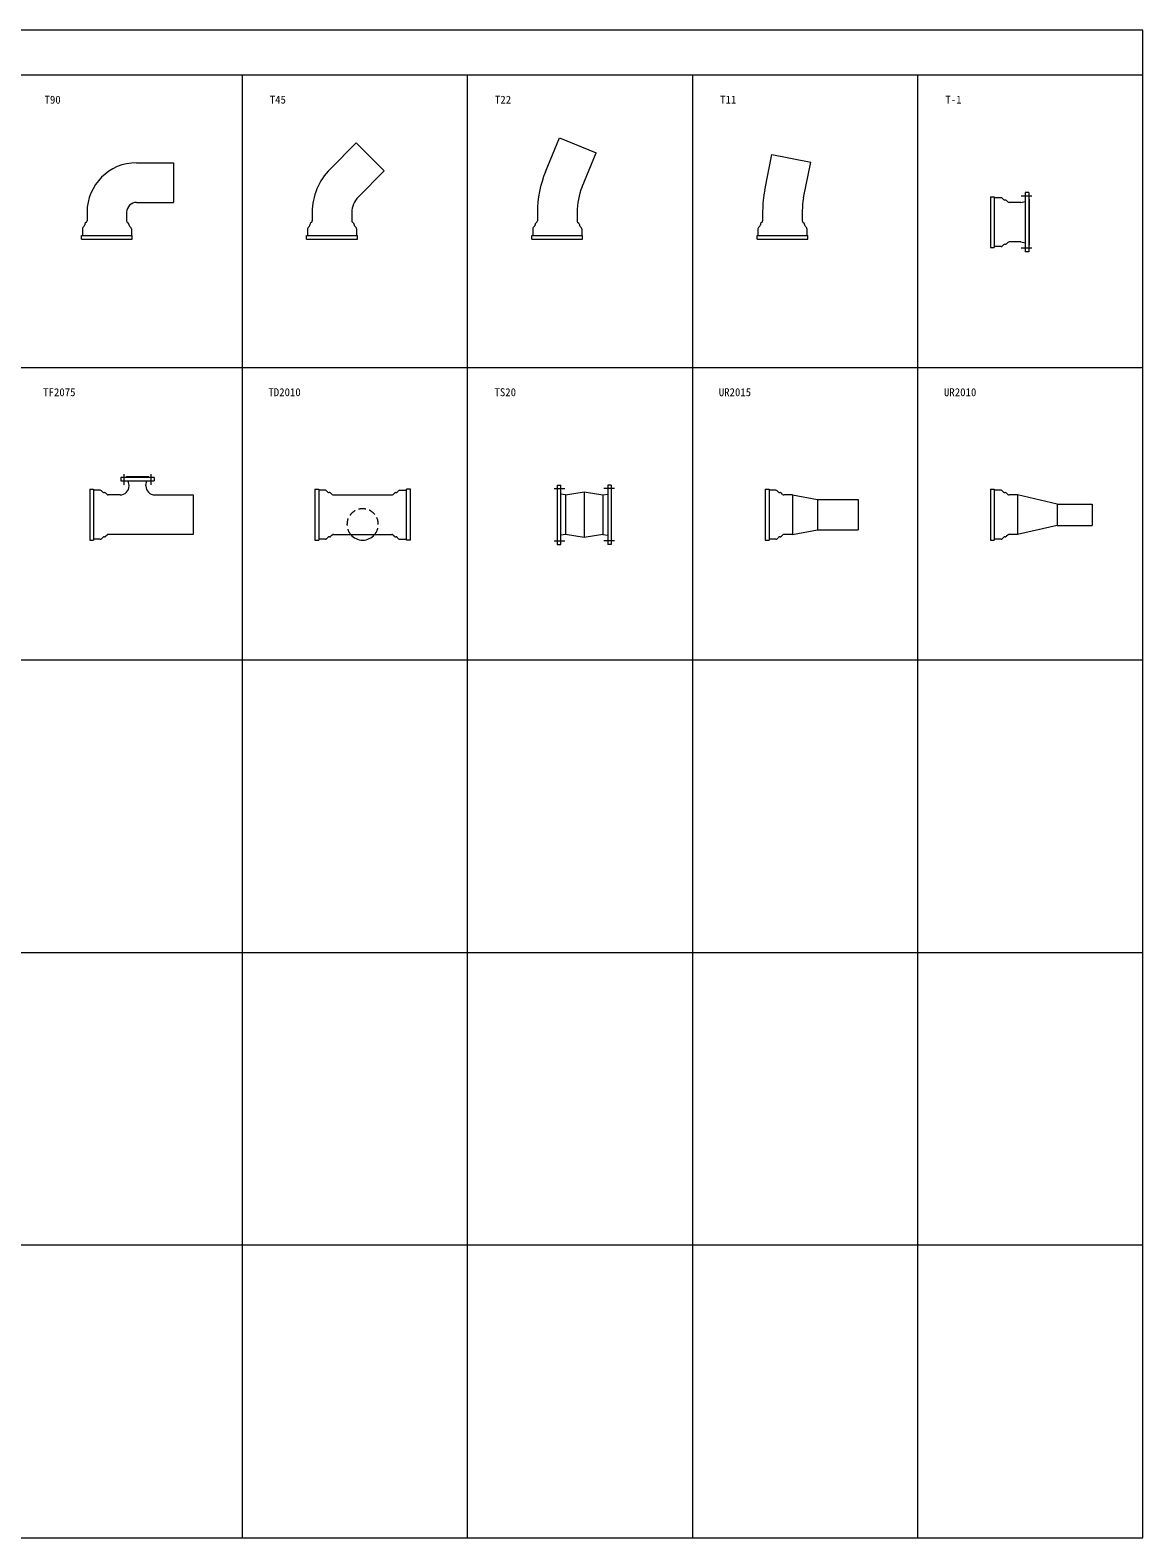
# Model space of a CAD drawing. Units: millimetres, scale not verified. Extents: x -6849 to 5659, y -4092 to 4283.
# Drawn here: x -521 to 5659, y -4092 to 4283 of the extents above; entities that cross this region are included whole.
import ezdxf
from ezdxf.enums import TextEntityAlignment as Align

# ---------------------------------------------------------------- set-up
doc = ezdxf.new("R2010")
doc.units = ezdxf.units.MM
doc.header["$LTSCALE"] = 20
doc.linetypes.add('CHAIN2', pattern=[12, 9, -1, 1, -1])
doc.linetypes.add('DASHED2', pattern=[3, 2, -1])
doc.layers.add('0-1', color=7, linetype='Continuous', lineweight=18)
doc.layers.add('0-8', color=7, linetype='Continuous', lineweight=18)
doc.layers.add('0-9', color=7, linetype='Continuous')
doc.styles.add('ＭＳ ゴシック', font='')
doc.styles.get('ＭＳ ゴシック').set_extended_font_data('MS Gothic')

msp = doc.modelspace()

# ---------------------------------------------------------------- linework, layer by layer
at = {"layer": '0-1', "color": 4, "lineweight": 9}
for p, q in [((5658.71, -4092.09), (5658.71, 4282.61)), ((5658.71, 4032.61), (-6848.79, 4032.61)), ((655.71, 4032.61), (655.71, -4092.09)), ((1906.46, 4032.61), (1906.46, -4092.09)), ((3157.21, 4032.61), (3157.21, -4092.09)), ((4407.96, 4032.61), (4407.96, -4092.09)), ((5658.71, 2407.67), (-6848.79, 2407.67)), ((5658.71, 782.73), (-6848.79, 782.73)), ((5658.71, -842.21), (-6848.79, -842.21)), ((5658.71, -2467.15), (-6848.79, -2467.15)), ((-6848.79, -4092.09), (5658.71, -4092.09))]:
    msp.add_line(p, q, dxfattribs=at)
at = {"layer": '0-1'}
for p, q in [((1145.29, 3511.15), (1290.06, 3655.92)), ((1290.06, 3655.92), (1445.62, 3500.35)), ((1300.86, 3355.59), (1445.62, 3500.35)), ((4812.76, 3357), (4833.76, 3357)), ((4833.76, 3357), (4833.76, 3075)), ((4870.96, 3352), (4833.76, 3352)), ((5024.96, 3381), (5024.96, 3051)), ((-205.04, 3271), (-205.04, 3223.95)), ((14.96, 3271), (14.96, 3223.95)), ((69.96, 3326), (274.96, 3326)), ((1045.71, 3270.73), (1045.71, 3223.95)), ((1265.71, 3270.74), (1265.71, 3223.95)), ((4885.42, 3341.68), (4878.03, 3349.08)), ((4894.88, 3338.75), (4892.5, 3338.75)), ((4908.84, 3328.93), (4901.95, 3335.82)), ((4981.56, 3326), (4915.91, 3326)), ((4981.56, 3326), (5004.96, 3330.5)), ((5027.96, 3344), (5024.96, 3344)), ((-220.72, 3193.47), (-228.11, 3186.08)), ((-217.79, 3202.92), (-217.79, 3200.54)), ((-207.97, 3216.88), (-214.86, 3209.99)), ((17.89, 3216.88), (24.78, 3209.99)), ((27.71, 3202.92), (27.71, 3200.54)), ((30.64, 3193.47), (38.03, 3186.08)), ((1030.03, 3193.47), (1022.64, 3186.08)), ((1032.96, 3202.92), (1032.96, 3200.54)), ((1042.78, 3216.88), (1035.89, 3209.99)), ((1268.64, 3216.88), (1275.53, 3209.99)), ((1278.46, 3202.92), (1278.46, 3200.54)), ((1281.39, 3193.47), (1288.78, 3186.08)), ((-236.04, 3141.8), (45.96, 3141.8)), ((-236.04, 3120.8), (-236.04, 3141.8)), ((-231.04, 3179.01), (-231.04, 3141.8)), ((40.96, 3179.01), (40.96, 3141.8)), ((1014.71, 3141.8), (1296.71, 3141.8)), ((1014.71, 3120.8), (1014.71, 3141.8)), ((1019.71, 3179.01), (1019.71, 3141.8)), ((1291.71, 3179.01), (1291.71, 3141.8)), ((4908.84, 3103.08), (4901.95, 3096.18)), ((4981.56, 3106), (4915.91, 3106)), ((4981.56, 3106), (5004.96, 3101.5)), ((4870.96, 3080), (4833.76, 3080)), ((4885.42, 3090.33), (4878.03, 3082.93)), ((4894.88, 3093.25), (4892.5, 3093.25)), ((5024.96, 3051), (5004.96, 3051)), ((1060.51, 1732.06), (1081.51, 1732.06)), ((1081.51, 1732.06), (1081.51, 1450.06)), ((1118.71, 1727.06), (1081.51, 1727.06)), ((1133.17, 1716.74), (1125.78, 1724.13)), ((1142.63, 1713.81), (1140.25, 1713.81)), ((1156.59, 1703.99), (1149.7, 1710.88)), ((1163.66, 1701.06), (1487.76, 1701.06)), ((1494.83, 1703.99), (1501.72, 1710.88)), ((1508.79, 1713.81), (1511.17, 1713.81)), ((1518.24, 1716.74), (1525.64, 1724.13)), ((1532.71, 1727.06), (1569.91, 1727.06)), ((1569.91, 1450.06), (1569.91, 1732.06)), ((2406.46, 1756.06), (2426.46, 1756.06)), ((2406.46, 1756.06), (2406.46, 1426.06)), ((2452.46, 1700.56), (2426.46, 1705.56)), ((2452.46, 1700.56), (2452.46, 1481.56)), ((2556.46, 1718.31), (2556.46, 1463.81)), ((2660.46, 1700.56), (2686.46, 1705.56)), ((2660.46, 1700.56), (2660.46, 1481.56)), ((2706.46, 1756.06), (2706.46, 1426.06)), ((3562.01, 1732.06), (3583.01, 1732.06)), ((3583.01, 1732.06), (3583.01, 1450.06)), ((3620.21, 1727.06), (3583.01, 1727.06)), ((3634.67, 1716.74), (3627.28, 1724.13)), ((3644.13, 1713.81), (3641.75, 1713.81)), ((3658.09, 1703.99), (3651.2, 1710.88)), ((3712.21, 1701.06), (3665.16, 1701.06)), ((3712.21, 1701.06), (3712.21, 1481.06)), ((3852.21, 1675.56), (3852.21, 1506.56)), ((4077.21, 1675.56), (4077.21, 1506.56)), ((4812.76, 1732.06), (4833.76, 1732.06)), ((4833.76, 1732.06), (4833.76, 1450.06)), ((4870.96, 1727.06), (4833.76, 1727.06)), ((4885.42, 1716.74), (4878.03, 1724.13)), ((4894.88, 1713.81), (4892.5, 1713.81)), ((4908.84, 1703.99), (4901.95, 1710.88)), ((4962.96, 1701.06), (4915.91, 1701.06)), ((5182.96, 1650.06), (4962.96, 1701.06)), ((4962.96, 1701.06), (4962.96, 1481.06)), ((5182.96, 1650.06), (5377.96, 1650.06)), ((5182.96, 1650.06), (5182.96, 1532.06)), ((5377.96, 1650.06), (5377.96, 1532.06)), ((5182.96, 1532.06), (4962.96, 1481.06)), ((5182.96, 1532.06), (5377.96, 1532.06)), ((1118.71, 1455.06), (1081.51, 1455.06)), ((1133.17, 1465.38), (1125.78, 1457.99)), ((1142.63, 1468.31), (1140.25, 1468.31)), ((1156.59, 1478.13), (1149.7, 1471.24)), ((1163.66, 1481.06), (1487.76, 1481.06)), ((1494.83, 1478.13), (1501.72, 1471.24)), ((1508.79, 1468.31), (1511.17, 1468.31)), ((1518.24, 1465.38), (1525.64, 1457.99)), ((1532.71, 1455.06), (1569.91, 1455.06)), ((1590.91, 1450.06), (1569.91, 1450.06)), ((2452.46, 1481.56), (2426.46, 1476.56)), ((2660.46, 1481.56), (2686.46, 1476.56)), ((2706.46, 1426.06), (2686.46, 1426.06)), ((3620.21, 1455.06), (3583.01, 1455.06)), ((3634.67, 1465.38), (3627.28, 1457.99)), ((3644.13, 1468.31), (3641.75, 1468.31)), ((3658.09, 1478.13), (3651.2, 1471.24)), ((3712.21, 1481.06), (3665.16, 1481.06)), ((4870.96, 1455.06), (4833.76, 1455.06)), ((4885.42, 1465.38), (4878.03, 1457.99)), ((4894.88, 1468.31), (4892.5, 1468.31)), ((4908.84, 1478.13), (4901.95, 1471.24)), ((4962.96, 1481.06), (4915.91, 1481.06))]:
    msp.add_line(p, q, dxfattribs=at)
at = {"layer": '0-1', "linetype": 'CHAIN2'}
for p, q in [((5042.95, 3361), (4983.15, 3361)), ((5042.95, 3071), (4983.15, 3071)), ((2388.47, 1736.06), (2448.27, 1736.06)), ((2724.45, 1736.06), (2664.65, 1736.06)), ((2388.47, 1446.06), (2448.27, 1446.06)), ((2724.45, 1446.06), (2664.65, 1446.06))]:
    msp.add_line(p, q, dxfattribs=at)
at = {"layer": '0-1', "color": 4, "lineweight": 9}
msp.add_lwpolyline([(5658.71, 4282.61), (-6848.79, 4282.61), (-6848.79, -4092.09)], dxfattribs=at)
at = {"layer": '0-1'}
for points in [[(69.96, 3546), (274.96, 3546), (274.96, 3326)], [(4812.76, 3357), (4812.76, 3075), (4833.76, 3075)], [(5024.96, 3381), (5004.96, 3381), (5004.96, 3051)], [(5027.96, 3344), (5027.96, 3088), (5024.96, 3088)], [(-236.04, 3120.8), (45.96, 3120.8), (45.96, 3141.8)], [(1014.71, 3120.8), (1296.71, 3120.8), (1296.71, 3141.8)], [(1060.51, 1732.06), (1060.51, 1450.06), (1081.51, 1450.06)], [(1590.91, 1450.06), (1590.91, 1732.06), (1569.91, 1732.06)], [(2406.46, 1426.06), (2426.46, 1426.06), (2426.46, 1756.06)], [(2452.46, 1700.56), (2556.46, 1718.31), (2660.46, 1700.56)], [(2706.46, 1756.06), (2686.46, 1756.06), (2686.46, 1426.06)], [(3562.01, 1732.06), (3562.01, 1450.06), (3583.01, 1450.06)], [(3712.21, 1701.06), (3852.21, 1675.56), (4077.21, 1675.56)], [(4812.76, 1732.06), (4812.76, 1450.06), (4833.76, 1450.06)], [(2660.46, 1481.56), (2556.46, 1463.81), (2452.46, 1481.56)], [(3712.21, 1481.06), (3852.21, 1506.56), (4077.21, 1506.56)]]:
    msp.add_lwpolyline(points, dxfattribs=at)
for centre, radius, start, end in [((69.96, 3271), 275, 90, 180), ((1385.71, 3270.73), 340, 134.99992, 180), ((1385.71, 3270.74), 120, 135.00012, 180), ((4870.96, 3342), 10, 45.00154, 90), ((69.96, 3271), 55, 90, 180), ((4892.5, 3348.75), 10, 225.00076, 270), ((4894.88, 3328.75), 10, 44.99846, 90), ((4915.91, 3336), 10, 225, 270), ((-221.04, 3179.01), 10, 135.00154, 180), ((-227.79, 3200.54), 10, 315.00076, 0), ((-207.79, 3202.92), 10, 134.99846, 180), ((-215.04, 3223.95), 10, 315, 0), ((24.96, 3223.95), 10, 180, 225), ((17.71, 3202.92), 10, 0, 45.00154), ((37.71, 3200.54), 10, 180, 224.99924), ((30.96, 3179.01), 10, 0, 44.99846), ((1029.71, 3179.01), 10, 135.00154, 180), ((1022.96, 3200.54), 10, 315.00076, 0), ((1042.96, 3202.92), 10, 134.99846, 180), ((1035.71, 3223.95), 10, 315, 0), ((1275.71, 3223.95), 10, 180, 225), ((1268.46, 3202.92), 10, 0, 45.00154), ((1288.46, 3200.54), 10, 180, 224.99924), ((1281.71, 3179.01), 10, 0, 44.99846), ((4915.91, 3096), 10, 90, 135), ((4870.96, 3090), 10, 270, 314.99846), ((4892.5, 3083.25), 10, 90, 134.99924), ((4894.88, 3103.25), 10, 270, 315.00154), ((1118.71, 1717.06), 10, 45.00154, 90), ((1140.25, 1723.81), 10, 225.00076, 270), ((1142.63, 1703.81), 10, 44.99846, 90), ((1163.66, 1711.06), 10, 225, 270), ((1487.76, 1711.06), 10, 270, 315), ((1508.79, 1703.81), 10, 90, 135.00154), ((1511.17, 1723.81), 10, 270, 314.99924), ((1532.71, 1717.06), 10, 90, 134.99846), ((3620.21, 1717.06), 10, 45.00154, 90), ((3641.75, 1723.81), 10, 225.00076, 270), ((3644.13, 1703.81), 10, 44.99846, 90), ((3665.16, 1711.06), 10, 225, 270), ((4870.96, 1717.06), 10, 45.00154, 90), ((4892.5, 1723.81), 10, 225.00076, 270), ((4894.88, 1703.81), 10, 44.99846, 90), ((4915.91, 1711.06), 10, 225, 270), ((1118.71, 1465.06), 10, 270, 314.99846), ((1140.25, 1458.31), 10, 90, 134.99924), ((1142.63, 1478.31), 10, 270, 315.00154), ((1163.66, 1471.06), 10, 90, 135), ((1325.71, 1537.06), 87, 220.06656, 319.93344), ((1487.76, 1471.06), 10, 45, 90), ((1508.79, 1478.31), 10, 224.99846, 270), ((1511.17, 1458.31), 10, 45.00076, 90), ((1532.71, 1465.06), 10, 225.00154, 270), ((3620.21, 1465.06), 10, 270, 314.99846), ((3641.75, 1458.31), 10, 90, 134.99924), ((3644.13, 1478.31), 10, 270, 315.00154), ((3665.16, 1471.06), 10, 90, 135), ((4870.96, 1465.06), 10, 270, 314.99846), ((4892.5, 1458.31), 10, 90, 134.99924), ((4894.88, 1478.31), 10, 270, 315.00154), ((4915.91, 1471.06), 10, 90, 135)]:
    msp.add_arc(centre, radius, start, end, dxfattribs=at)
at = {"layer": '0-1', "linetype": 'DASHED2'}
msp.add_arc((1325.71, 1537.06), 87, 319.93344, 220.06656, dxfattribs=at)
at = {"layer": '0-8'}
for p, q in [((2341.37, 3496.31), (2419.64, 3685.26)), ((2419.64, 3685.26), (2622.89, 3601.07)), ((2544.62, 3412.12), (2622.89, 3601.07)), ((3558.55, 3393.83), (3598.09, 3592.66)), ((3598.09, 3592.66), (3813.87, 3549.74)), ((3774.32, 3350.91), (3813.87, 3549.74)), ((2296.46, 3270.53), (2296.46, 3223.95)), ((2516.46, 3270.53), (2516.46, 3223.95)), ((3547.21, 3278.73), (3547.21, 3223.95)), ((3767.21, 3278.73), (3767.21, 3223.95)), ((2280.78, 3193.47), (2273.39, 3186.08)), ((2283.71, 3202.92), (2283.71, 3200.54)), ((2293.53, 3216.88), (2286.64, 3209.99)), ((2519.39, 3216.88), (2526.28, 3209.99)), ((2529.21, 3202.92), (2529.21, 3200.54)), ((2532.14, 3193.47), (2539.53, 3186.08)), ((3531.53, 3193.47), (3524.14, 3186.08)), ((3534.46, 3202.92), (3534.46, 3200.54)), ((3544.28, 3216.88), (3537.39, 3209.99)), ((3770.14, 3216.88), (3777.03, 3209.99)), ((3779.96, 3202.92), (3779.96, 3200.54)), ((3782.89, 3193.47), (3790.28, 3186.08)), ((2265.46, 3141.8), (2547.46, 3141.8)), ((2265.46, 3120.8), (2265.46, 3141.8)), ((2270.46, 3179.01), (2270.46, 3141.8)), ((2542.46, 3179.01), (2542.46, 3141.8)), ((3516.21, 3141.8), (3798.21, 3141.8)), ((3516.21, 3120.8), (3516.21, 3141.8)), ((3521.21, 3179.01), (3521.21, 3141.8)), ((3793.21, 3179.01), (3793.21, 3141.8)), ((167.46, 1798.06), (-17.54, 1798.06)), ((-17.54, 1798.06), (-17.54, 1780.06)), ((-17.54, 1780.06), (167.46, 1780.06)), ((28.46, 1754.06), (23.46, 1780.06)), ((121.46, 1754.06), (126.46, 1780.06)), ((137.96, 1801.06), (137.96, 1798.06)), ((167.46, 1798.06), (167.46, 1780.06)), ((-190.24, 1732.06), (-169.24, 1732.06)), ((-169.24, 1732.06), (-169.24, 1450.06)), ((-132.04, 1727.06), (-169.24, 1727.06)), ((-117.57, 1716.74), (-124.97, 1724.13)), ((-108.12, 1713.81), (-110.5, 1713.81)), ((-94.16, 1703.99), (-101.05, 1710.88)), ((-21.54, 1701.06), (-87.09, 1701.06)), ((28.46, 1751.06), (28.46, 1754.06)), ((121.46, 1751.06), (121.46, 1754.06)), ((171.46, 1701.06), (384.96, 1701.06)), ((-132.04, 1455.06), (-169.24, 1455.06)), ((-117.57, 1465.38), (-124.97, 1457.99)), ((-108.12, 1468.31), (-110.5, 1468.31)), ((-94.16, 1478.13), (-101.05, 1471.24))]:
    msp.add_line(p, q, dxfattribs=at)
at = {"layer": '0-8', "linetype": 'CHAIN2'}
for p, q in [((-0.04, 1816.05), (-0.04, 1756.25)), ((149.96, 1816.05), (149.96, 1756.25))]:
    msp.add_line(p, q, dxfattribs=at)
at = {"layer": '0-8'}
for points in [[(2265.46, 3120.8), (2547.46, 3120.8), (2547.46, 3141.8)], [(3516.21, 3120.8), (3798.21, 3120.8), (3798.21, 3141.8)], [(137.96, 1801.06), (11.96, 1801.06), (11.96, 1798.06)], [(-190.24, 1732.06), (-190.24, 1450.06), (-169.24, 1450.06)], [(384.96, 1701.06), (384.96, 1481.06), (-87.09, 1481.06)]]:
    msp.add_lwpolyline(points, dxfattribs=at)
for centre, radius, start, end in [((2886.46, 3270.53), 590, 157.50011, 180), ((2886.46, 3270.53), 370, 157.50006, 180), ((4137.21, 3278.73), 590, 168.75002, 180), ((4137.21, 3278.73), 370, 168.75, 180), ((2280.46, 3179.01), 10, 135.00154, 180), ((2273.71, 3200.54), 10, 315.00076, 0), ((2293.71, 3202.92), 10, 134.99846, 180), ((2286.46, 3223.95), 10, 315, 0), ((2526.46, 3223.95), 10, 180, 225), ((2519.21, 3202.92), 10, 0, 45.00154), ((2539.21, 3200.54), 10, 180, 224.99924), ((2532.46, 3179.01), 10, 0, 44.99846), ((3531.21, 3179.01), 10, 135.00154, 180), ((3524.46, 3200.54), 10, 315.00076, 0), ((3544.46, 3202.92), 10, 134.99846, 180), ((3537.21, 3223.95), 10, 315, 0), ((3777.21, 3223.95), 10, 180, 225), ((3769.96, 3202.92), 10, 0, 45.00154), ((3789.96, 3200.54), 10, 180, 224.99924), ((3783.21, 3179.01), 10, 0, 44.99846), ((-132.04, 1717.06), 10, 45.00154, 90), ((-110.5, 1723.81), 10, 225.00076, 270), ((-108.12, 1703.81), 10, 44.99846, 90), ((-87.09, 1711.06), 10, 225, 270), ((-21.54, 1751.06), 50, 270, 0), ((171.46, 1751.06), 50, 180, 270), ((-132.04, 1465.06), 10, 270, 314.99846), ((-110.5, 1458.31), 10, 90, 134.99924), ((-108.12, 1478.31), 10, 270, 315.00154), ((-87.09, 1471.06), 10, 90, 135)]:
    msp.add_arc(centre, radius, start, end, dxfattribs=at)

# ---------------------------------------------------------------- texts
at = {"layer": '0-9', "style": 'ＭＳ ゴシック'}
for s, p in [('T90', (-441.08, 3861.26)), ('T45', (809.67, 3861.26)), ('T22', (2060.42, 3861.26)), ('T11', (3311.17, 3861.26)), ('T-1', (4561.92, 3861.26)), ('TF2075', (-448.58, 2236.32)), ('TD2010', (802.17, 2236.32)), ('TS20', (2057.92, 2236.32)), ('UR2015', (3303.67, 2236.32)), ('UR2010', (4554.42, 2236.32))]:
    msp.add_text(s, height=43.99, dxfattribs=at).set_placement(p, align=Align.BOTTOM_LEFT)

doc.saveas('drawing.dxf')
